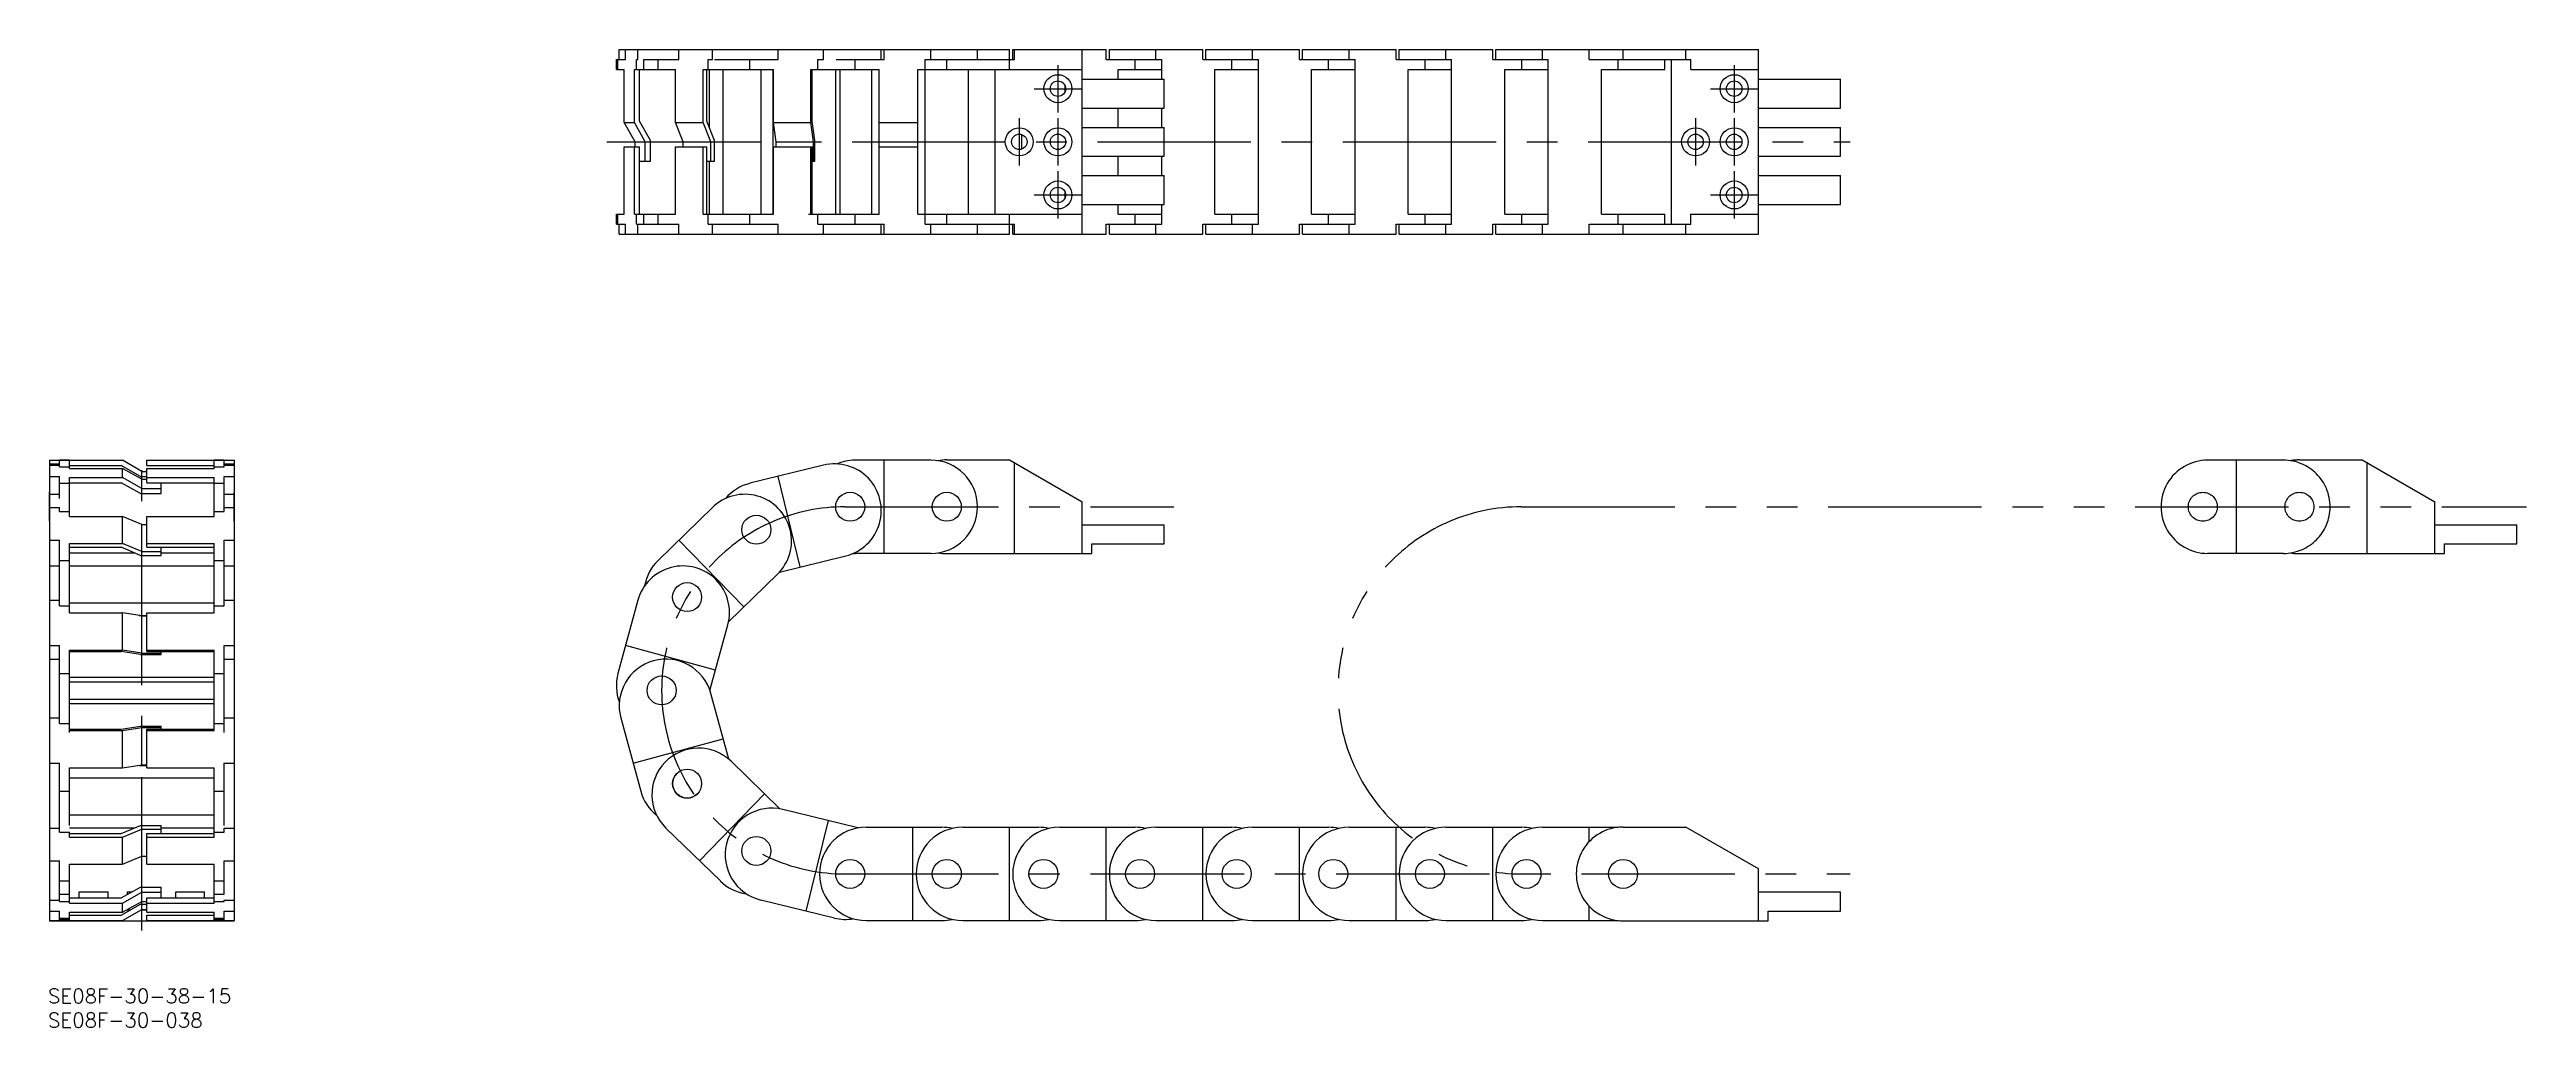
# Model space of a CAD drawing. Extents: x -38 to 475, y -22 to 180.
import ezdxf

# ---------------------------------------------------------------- set-up
doc = ezdxf.new("R2010")
doc.units = 0
doc.linetypes.add('CENTER', pattern=[50.8, 31.75, -6.35, 6.35, -6.35])
doc.linetypes.add('PHANTOM', pattern=[63.5, 31.75, -6.35, 6.35, -6.35, 6.35, -6.35])
doc.layers.get('0').update_dxf_attribs({"linetype": 'CONTINUOUS'})
doc.layers.add('CENTER', color=1, linetype='CENTER')
doc.styles.get("Standard").update_dxf_attribs({"font": 'txt.shx', "height": 3, "bigfont": 'bigfont.shx'})

msp = doc.modelspace()

# ---------------------------------------------------------------- linework, layer by layer
at = {"color": 7, "linetype": 'CONTINUOUS'}
for p, q in [((79.72, 178.3), (79.72, 180.35)), ((79.72, 180.35), (160.53, 180.35)), ((81.04, 178.3), (81.04, 180.35)), ((83.59, 178.3), (83.59, 180.35)), ((92.05, 178.3), (92.05, 180.35)), ((99, 178.3), (99, 180.35)), ((112.6, 178.3), (112.6, 180.35)), ((122.03, 178.3), (122.03, 180.35)), ((133.97, 178.3), (133.97, 180.35)), ((134.53, 178.3), (134.53, 180.35)), ((144.23, 178.3), (144.23, 180.35)), ((144.53, 180.35), (144.53, 180.36)), ((144.53, 180.36), (150.53, 180.36)), ((150.53, 180.35), (150.53, 180.36)), ((153.88, 178.3), (153.88, 180.35)), ((160.53, 176.25), (160.53, 180.35)), ((161.18, 178.3), (161.18, 180.35)), ((161.18, 180.35), (180.53, 180.35)), ((161.53, 178.3), (161.53, 180.35)), ((175.53, 142.15), (175.53, 180.35)), ((180.53, 178.3), (180.53, 180.35)), ((181.18, 178.3), (181.18, 180.35)), ((181.18, 180.35), (200.53, 180.35)), ((190.83, 178.3), (190.83, 180.35)), ((200.53, 178.3), (200.53, 180.35)), ((201.18, 178.3), (201.18, 180.35)), ((201.18, 180.35), (220.53, 180.35)), ((210.83, 178.3), (210.83, 180.35)), ((220.53, 178.3), (220.53, 180.35)), ((221.18, 178.3), (221.18, 180.35)), ((221.18, 180.35), (240.53, 180.35)), ((230.83, 178.3), (230.83, 180.35)), ((240.53, 178.3), (240.53, 180.35)), ((241.18, 178.3), (241.18, 180.35)), ((241.18, 180.35), (260.53, 180.35)), ((250.83, 178.3), (250.83, 180.35)), ((260.53, 178.3), (260.53, 180.35)), ((261.18, 178.3), (261.18, 180.35)), ((261.18, 180.35), (315.53, 180.35)), ((270.83, 178.3), (270.83, 180.35)), ((280.53, 178.3), (280.53, 180.35)), ((287.53, 178.3), (287.53, 180.35)), ((300.53, 178.3), (300.53, 180.35)), ((315.53, 142.15), (315.53, 180.35)), ((79.12, 176.25), (79.12, 178.3)), ((79.12, 178.3), (81.04, 178.3)), ((79.12, 176.25), (80.77, 176.25)), ((79.46, 176.25), (79.46, 178.3)), ((80.77, 165.25), (80.77, 176.25)), ((82.88, 165.25), (82.88, 176.25)), ((82.88, 176.25), (91.34, 176.25)), ((83.27, 176.25), (83.27, 178.3)), ((83.27, 178.3), (83.59, 178.3)), ((83.94, 165.54), (83.94, 176.25)), ((84.83, 176.25), (84.83, 178.3)), ((84.83, 178.3), (92.05, 178.3)), ((87.75, 176.25), (87.75, 178.3)), ((90.26, 176.25), (90.26, 176.25)), ((90.26, 176.25), (90.26, 176.25)), ((91.34, 165.25), (91.34, 176.25)), ((97.07, 165.25), (97.07, 176.25)), ((97.07, 176.25), (111.63, 176.25)), ((97.84, 165.54), (97.84, 176.25)), ((98.14, 176.25), (98.14, 178.3)), ((98.14, 178.3), (99, 178.3)), ((98.42, 164.09), (98.42, 176.25)), ((99.42, 178.3), (112.6, 178.3)), ((101.21, 146.25), (101.21, 176.25)), ((102.81, 176.25), (102.81, 176.25)), ((102.81, 176.25), (102.81, 176.25)), ((106.78, 176.25), (106.78, 178.3)), ((109.09, 146.25), (109.09, 176.25)), ((111.61, 146.25), (111.61, 176.25)), ((111.63, 165.25), (111.63, 176.25)), ((119.4, 165.25), (119.4, 176.25)), ((119.4, 176.25), (133.53, 176.25)), ((119.67, 165.54), (119.67, 176.25)), ((120.86, 176.25), (120.86, 178.3)), ((120.86, 178.3), (122.03, 178.3)), ((124.59, 146.25), (124.59, 176.25)), ((124.65, 178.3), (134.53, 178.3)), ((125.45, 146.25), (125.45, 176.25)), ((128.53, 176.25), (128.53, 178.3)), ((132.03, 146.25), (132.03, 176.25)), ((133.53, 146.25), (133.53, 176.25)), ((141.53, 146.25), (141.53, 176.25)), ((141.53, 176.25), (175.53, 176.25)), ((143.03, 144.2), (143.03, 178.3)), ((143.03, 178.3), (161.53, 178.3)), ((147.53, 176.25), (147.53, 178.3)), ((152.03, 146.25), (152.03, 176.25)), ((157.53, 146.25), (157.53, 176.25)), ((180.53, 178.3), (192.03, 178.3)), ((183.03, 174.25), (183.03, 176.25)), ((183.03, 176.25), (192.03, 176.25)), ((186.53, 176.25), (186.53, 178.3)), ((192.03, 174.25), (192.03, 178.3)), ((200.53, 178.3), (212.03, 178.3)), ((203.03, 146.25), (203.03, 176.25)), ((203.03, 176.25), (212.03, 176.25)), ((206.53, 176.25), (206.53, 178.3)), ((212.03, 144.2), (212.03, 178.3)), ((220.53, 178.3), (232.03, 178.3)), ((223.03, 146.25), (223.03, 176.25)), ((223.03, 176.25), (232.03, 176.25)), ((226.53, 176.25), (226.53, 178.3)), ((232.03, 144.2), (232.03, 178.3)), ((240.53, 178.3), (252.03, 178.3)), ((243.03, 146.25), (243.03, 176.25)), ((243.03, 176.25), (252.03, 176.25)), ((246.53, 176.25), (246.53, 178.3)), ((252.03, 144.2), (252.03, 178.3)), ((260.53, 178.3), (272.03, 178.3)), ((263.03, 146.25), (263.03, 176.25)), ((263.03, 176.25), (272.03, 176.25)), ((266.53, 176.25), (266.53, 178.3)), ((272.03, 144.2), (272.03, 178.3)), ((280.53, 178.3), (301.53, 178.3)), ((283.03, 146.25), (283.03, 176.25)), ((283.03, 176.25), (296.18, 176.25)), ((286.53, 176.25), (286.53, 178.3)), ((296.18, 176.25), (296.18, 178.3)), ((297.53, 144.2), (297.53, 178.3)), ((301.53, 176.25), (301.53, 178.3)), ((301.53, 176.25), (315.53, 176.25)), ((172.03, 171.69), (172.03, 172.8)), ((175.53, 174.25), (192.53, 174.25)), ((192.53, 168.25), (192.53, 174.25)), ((315.53, 174.25), (332.53, 174.25)), ((332.53, 168.25), (332.53, 174.25)), ((80.77, 165.25), (82.88, 165.25)), ((83, 161.25), (80.77, 165.25)), ((85.11, 161.25), (82.88, 165.25)), ((86.17, 161.54), (83.94, 165.54)), ((91.34, 165.25), (97.07, 165.25)), ((92.95, 161.25), (91.34, 165.25)), ((92.95, 161.25), (91.34, 165.25)), ((92.95, 161.25), (91.34, 165.25)), ((98.68, 161.25), (97.07, 165.25)), ((99.45, 161.54), (97.84, 165.54)), ((111.63, 165.25), (119.4, 165.25)), ((112.18, 161.25), (111.63, 165.25)), ((119.95, 161.25), (119.4, 165.25)), ((120.21, 161.54), (119.67, 165.54)), ((133.53, 165.25), (141.53, 165.25)), ((175.53, 168.25), (192.53, 168.25)), ((175.53, 164.25), (192.53, 164.25)), ((183.03, 164.25), (183.03, 168.25)), ((192.03, 164.25), (192.03, 168.25)), ((192.53, 158.25), (192.53, 164.25)), ((315.53, 168.25), (332.53, 168.25)), ((315.53, 164.25), (332.53, 164.25)), ((332.53, 158.25), (332.53, 164.25)), ((80.77, 146.25), (80.77, 160.25)), ((80.77, 160.25), (83.94, 160.25)), ((82.88, 146.25), (82.88, 160.25)), ((83, 160.25), (83, 161.25)), ((83, 161.25), (85.11, 161.25)), ((83, 161.25), (85.11, 161.25)), ((83.94, 146.25), (83.94, 160.25)), ((85.11, 157.25), (85.11, 161.25)), ((86.17, 157.25), (86.17, 161.54)), ((91.34, 146.25), (91.34, 160.25)), ((91.34, 160.25), (97.84, 160.25)), ((92.95, 160.25), (92.95, 161.25)), ((92.95, 161.25), (98.68, 161.25)), ((97.07, 146.25), (97.07, 160.25)), ((97.84, 146.25), (97.84, 160.25)), ((98.68, 157.25), (98.68, 161.25)), ((99.45, 157.25), (99.45, 161.54)), ((111.63, 146.25), (111.63, 160.25)), ((111.63, 160.25), (119.67, 160.25)), ((112.18, 160.25), (112.18, 161.25)), ((112.18, 161.25), (119.95, 161.25)), ((119.4, 146.25), (119.4, 160.25)), ((119.67, 146.25), (119.67, 160.25)), ((119.95, 157.25), (119.95, 161.25)), ((120.21, 157.25), (120.21, 161.54)), ((133.53, 161.25), (141.53, 161.25)), ((133.53, 160.25), (141.53, 160.25)), ((163.03, 159.73), (163.03, 162.77)), ((83.94, 157.25), (86.17, 157.25)), ((97.84, 157.25), (99.45, 157.25)), ((98.42, 146.25), (98.42, 157.25)), ((119.67, 157.25), (120.21, 157.25)), ((175.53, 158.25), (192.53, 158.25)), ((175.53, 154.25), (192.53, 154.25)), ((183.03, 154.25), (183.03, 158.25)), ((192.03, 154.25), (192.03, 158.25)), ((192.53, 148.25), (192.53, 154.25)), ((315.53, 158.25), (332.53, 158.25)), ((315.53, 154.25), (332.53, 154.25)), ((332.53, 148.25), (332.53, 154.25)), ((172.03, 149.69), (172.03, 150.8)), ((79.12, 144.2), (79.12, 146.25)), ((79.12, 146.25), (80.77, 146.25)), ((79.12, 144.2), (81.04, 144.2)), ((79.46, 144.2), (79.46, 146.25)), ((79.72, 142.15), (79.72, 144.2)), ((81.04, 142.15), (81.04, 144.2)), ((82.88, 146.25), (91.34, 146.25)), ((83.27, 144.2), (83.27, 146.25)), ((83.27, 144.2), (92.05, 144.2)), ((83.59, 142.15), (83.59, 144.2)), ((84.83, 144.2), (84.83, 146.25)), ((87.75, 144.2), (87.75, 146.25)), ((92.05, 142.15), (92.05, 144.2)), ((97.07, 146.25), (111.63, 146.25)), ((98.14, 144.2), (98.14, 146.25)), ((98.14, 144.2), (112.6, 144.2)), ((99, 142.15), (99, 144.2)), ((106.78, 144.2), (106.78, 146.25)), ((112.6, 142.15), (112.6, 144.2)), ((118.88, 146.25), (133.53, 146.25)), ((120.86, 144.2), (120.86, 146.25)), ((120.86, 144.2), (134.53, 144.2)), ((122.03, 142.15), (122.03, 144.2)), ((128.53, 144.2), (128.53, 146.25)), ((133.97, 142.15), (133.97, 144.2)), ((134.53, 142.15), (134.53, 144.2)), ((141.53, 146.25), (175.53, 146.25)), ((143.03, 144.2), (161.53, 144.2)), ((144.23, 142.15), (144.23, 144.2)), ((147.53, 144.2), (147.53, 146.25)), ((153.88, 142.15), (153.88, 144.2)), ((160.53, 142.15), (160.53, 146.25)), ((161.18, 142.15), (161.18, 144.2)), ((161.53, 142.15), (161.53, 144.2)), ((175.53, 148.25), (192.53, 148.25)), ((180.53, 142.15), (180.53, 144.2)), ((180.53, 144.2), (192.03, 144.2)), ((181.18, 142.15), (181.18, 144.2)), ((183.03, 146.25), (183.03, 148.25)), ((183.03, 146.25), (192.03, 146.25)), ((186.53, 144.2), (186.53, 146.25)), ((190.83, 142.15), (190.83, 144.2)), ((192.03, 144.2), (192.03, 148.25)), ((200.53, 142.15), (200.53, 144.2)), ((200.53, 144.2), (212.03, 144.2)), ((201.18, 142.15), (201.18, 144.2)), ((203.03, 146.25), (212.03, 146.25)), ((206.53, 144.2), (206.53, 146.25)), ((210.83, 142.15), (210.83, 144.2)), ((220.53, 142.15), (220.53, 144.2)), ((220.53, 144.2), (232.03, 144.2)), ((221.18, 142.15), (221.18, 144.2)), ((223.03, 146.25), (232.03, 146.25)), ((226.53, 144.2), (226.53, 146.25)), ((230.83, 142.15), (230.83, 144.2)), ((240.53, 142.15), (240.53, 144.2)), ((240.53, 144.2), (252.03, 144.2)), ((241.18, 142.15), (241.18, 144.2)), ((243.03, 146.25), (252.03, 146.25)), ((246.53, 144.2), (246.53, 146.25)), ((250.83, 142.15), (250.83, 144.2)), ((260.53, 142.15), (260.53, 144.2)), ((260.53, 144.2), (272.03, 144.2)), ((261.18, 142.15), (261.18, 144.2)), ((263.03, 146.25), (272.03, 146.25)), ((266.53, 144.2), (266.53, 146.25)), ((270.83, 142.15), (270.83, 144.2)), ((280.53, 142.15), (280.53, 144.2)), ((280.53, 144.2), (301.53, 144.2)), ((283.03, 146.25), (296.18, 146.25)), ((286.53, 144.2), (286.53, 146.25)), ((287.53, 142.15), (287.53, 144.2)), ((296.18, 144.2), (296.18, 146.25)), ((300.53, 142.15), (300.53, 144.2)), ((301.53, 144.2), (301.53, 146.25)), ((301.53, 146.25), (315.53, 146.25)), ((315.53, 148.25), (332.53, 148.25)), ((79.72, 142.15), (160.53, 142.15)), ((161.18, 142.15), (180.53, 142.15)), ((181.18, 142.15), (200.53, 142.15)), ((201.18, 142.15), (220.53, 142.15)), ((221.18, 142.15), (240.53, 142.15)), ((241.18, 142.15), (260.53, 142.15)), ((261.18, 142.15), (315.53, 142.15)), ((-38.2, 95.35), (-23.1, 95.35)), ((-38.2, 95.35), (-38.2, 0)), ((-38.2, 94.57), (-36.15, 94.57)), ((-38.2, 94.29), (-36.15, 94.29)), ((-36.15, 94), (-36.15, 95.4)), ((-36.15, 95.4), (-34.1, 95.4)), ((-36.15, 94), (-34.1, 94)), ((-34.1, 93.65), (-34.1, 95.4)), ((-34.1, 94.25), (-23.39, 94.25)), ((-34.1, 93.65), (-23.1, 93.65)), ((-19.39, 91.94), (-23.39, 94.25)), ((-19.1, 93.04), (-23.1, 95.35)), ((-23.1, 91.74), (-23.1, 93.65)), ((-19.1, 91.4), (-23.1, 93.65)), ((-19.1, 93.04), (-18.1, 93.04)), ((-18.1, 94.25), (-18.1, 95.35)), ((-18.1, 95.35), (0, 95.35)), ((-18.1, 94.25), (-4.1, 94.25)), ((-18.1, 90.68), (-18.1, 93.65)), ((-18.1, 93.65), (-4.1, 93.65)), ((-4.1, 93.65), (-4.1, 95.4)), ((-4.1, 95.4), (-2.05, 95.4)), ((-4.1, 94), (-2.05, 94)), ((-2.05, 94), (-2.05, 95.4)), ((-2.05, 94.57), (0, 94.57)), ((-2.05, 94.29), (0, 94.29)), ((0, 95.35), (0, 0)), ((122.03, 94.29), (106.78, 90.56)), ((144.23, 95.35), (128.53, 95.35)), ((134.53, 76.05), (134.53, 95.35)), ((147.53, 95.4), (160.53, 95.4)), ((160.53, 95.4), (175.53, 86.74)), ((161.53, 76), (161.53, 94.82)), ((-38.21, 85.7), (-38.21, 88.7)), ((-38.21, 88.7), (-38.2, 88.7)), ((-38.2, 91.98), (-36.15, 91.98)), ((-38.2, 88.29), (-38.2, 88.7)), ((-38.2, 85.56), (-38.2, 88.29)), ((-38.2, 85.56), (-38.2, 88.29)), ((-38.2, 88.29), (-36.15, 88.29)), ((-36.15, 87.39), (-36.15, 91.98)), ((-36.15, 90.56), (-34.1, 90.56)), ((-34.1, 83.68), (-34.1, 91.74)), ((-34.1, 91.74), (-23.1, 91.74)), ((-34.1, 90.68), (-23.39, 90.68)), ((-19.39, 88.43), (-23.39, 90.68)), ((-19.1, 89.5), (-23.1, 91.74)), ((-19.39, 91.94), (-18.1, 91.94)), ((-19.39, 88.43), (-15.1, 88.43)), ((-19.1, 89.5), (-19.1, 91.4)), ((-19.1, 89.5), (-19.1, 91.4)), ((-19.1, 91.4), (-18.1, 91.4)), ((-19.1, 89.5), (-15.1, 89.5)), ((-18.1, 91.74), (-4.1, 91.74)), ((-18.1, 90.68), (-4.1, 90.68)), ((-15.1, 88.43), (-15.1, 90.68)), ((-4.1, 83.68), (-4.1, 91.74)), ((-4.1, 90.56), (-2.05, 90.56)), ((-4.1, 90.56), (-2.05, 90.56)), ((-2.05, 84.72), (-2.05, 91.98)), ((-2.05, 91.98), (0, 91.98)), ((-2.05, 91.98), (0, 91.98)), ((-2.05, 88.29), (0, 88.29)), ((-2.05, 88.29), (0, 88.29)), ((0, 88.7), (0.01, 88.7)), ((0.01, 85.7), (0.01, 88.7)), ((117.19, 73.24), (112.6, 91.98)), ((-38.21, 82.7), (-38.21, 85.7)), ((-38.21, 82.7), (-38.2, 82.7)), ((-38.2, 85.56), (-36.15, 85.56)), ((-36.15, 84.72), (-36.15, 85.56)), ((-36.15, 84.72), (-34.1, 84.72)), ((-34.1, 83.68), (-23.1, 83.68)), ((-34.1, 83.68), (-23.1, 83.68)), ((-23.1, 78.1), (-23.1, 83.68)), ((-19.1, 82.02), (-23.1, 83.68)), ((-18.1, 77.31), (-18.1, 83.68)), ((-18.1, 83.68), (-4.1, 83.68)), ((-18.1, 83.68), (-4.1, 83.68)), ((-4.1, 84.72), (-2.05, 84.72)), ((-4.1, 84.72), (-2.05, 84.72)), ((-2.05, 85.56), (0, 85.56)), ((-2.05, 85.56), (0, 85.56)), ((0, 82.7), (0.01, 82.7)), ((0.01, 82.7), (0.01, 85.7)), ((99, 85.56), (87.75, 74.61)), ((175.53, 76), (175.53, 86.74)), ((-38.2, 78.79), (-36.15, 78.79)), ((-36.15, 65.19), (-36.15, 78.79)), ((-34.1, 63.75), (-34.1, 78.1)), ((-34.1, 78.1), (-23.1, 78.1)), ((-34.1, 77.31), (-23.39, 77.31)), ((-19.39, 75.65), (-23.39, 77.31)), ((-19.1, 76.44), (-23.1, 78.1)), ((-19.1, 76.44), (-19.1, 82.02)), ((-19.1, 82.02), (-18.1, 82.02)), ((-19.1, 82.02), (-18.1, 82.02)), ((-18.1, 78.1), (-4.1, 78.1)), ((-18.1, 77.31), (-4.1, 77.31)), ((-15.1, 75.65), (-15.1, 77.31)), ((-4.1, 63.75), (-4.1, 78.1)), ((-2.05, 65.19), (-2.05, 78.79)), ((-2.05, 78.79), (0, 78.79)), ((105.52, 64.96), (92.05, 78.79)), ((175.53, 82), (192.53, 82)), ((177.53, 76), (177.53, 78)), ((177.53, 78), (192.53, 78)), ((192.53, 78), (192.53, 82)), ((-38.2, 73.46), (-36.15, 73.46)), ((-36.15, 74.61), (-34.1, 74.61)), ((-34.1, 76.14), (-20.57, 76.14)), ((-34.1, 73.47), (-4.1, 73.47)), ((-19.39, 75.65), (-15.1, 75.65)), ((-19.1, 76.44), (-15.1, 76.44)), ((-15.1, 76.14), (-4.1, 76.14)), ((-4.1, 74.61), (-2.05, 74.61)), ((-2.05, 73.46), (0, 73.46)), ((112.91, 72.19), (126.62, 75.54)), ((144.23, 76.05), (128.53, 76.05)), ((147.53, 76), (177.53, 76)), ((102.36, 61.89), (112.47, 71.73)), ((-38.2, 66.35), (-36.15, 66.35)), ((-36.15, 65.19), (-34.1, 65.19)), ((-34.1, 65.8), (-4.1, 65.8)), ((-34.1, 63.75), (-23.1, 63.75)), ((-23.1, 56.03), (-23.1, 63.75)), ((-19.1, 63.14), (-23.1, 63.75)), ((-19.63, 63.22), (-18.1, 63.22)), ((-19.1, 55.42), (-19.1, 63.14)), ((-19.1, 63.14), (-18.1, 63.14)), ((-18.1, 55.74), (-18.1, 63.75)), ((-18.1, 63.75), (-4.1, 63.75)), ((-4.1, 65.19), (-2.05, 65.19)), ((-2.05, 66.35), (0, 66.35)), ((83.59, 66.35), (79.46, 51.2)), ((-38.2, 56.99), (-36.15, 56.99)), ((-36.15, 40.82), (-36.15, 56.99)), ((-2.05, 39.01), (-2.05, 56.99)), ((-2.05, 56.99), (0, 56.99)), ((99.66, 51.91), (81.04, 56.99)), ((98.5, 47.66), (102.21, 61.27)), ((-38.2, 54.17), (-36.15, 54.17)), ((-34.1, 39.01), (-34.1, 56.03)), ((-34.1, 56.03), (-23.1, 56.03)), ((-34.1, 55.74), (-23.39, 55.74)), ((-19.39, 55.13), (-23.39, 55.74)), ((-19.1, 55.42), (-23.1, 56.03)), ((-19.39, 55.13), (-15.1, 55.13)), ((-19.1, 55.42), (-15.1, 55.42)), ((-18.1, 56.03), (-4.1, 56.03)), ((-18.1, 55.74), (-4.1, 55.74)), ((-15.1, 55.13), (-15.1, 55.74)), ((-4.1, 39.37), (-4.1, 56.03)), ((-2.05, 54.17), (0, 54.17)), ((-36.15, 51.2), (-34.1, 51.2)), ((-34.1, 50.45), (-4.1, 50.45)), ((-34.1, 49.5), (-4.1, 49.5)), ((-4.1, 51.2), (-2.05, 51.2)), ((102.4, 33.44), (98.68, 47.06)), ((-38.2, 41.98), (-36.15, 41.98)), ((-34.1, 45.9), (-4.1, 45.9)), ((-34.1, 44.95), (-4.1, 44.95)), ((-2.05, 41.98), (0, 41.98)), ((80.06, 41.98), (84.2, 26.83)), ((-36.15, 40.82), (-34.1, 40.82)), ((-34.1, 39.66), (-23.39, 39.66)), ((-34.1, 39.37), (-23.1, 39.37)), ((-23.39, 39.66), (-19.39, 40.27)), ((-23.1, 39.37), (-19.1, 39.98)), ((-23.1, 31.65), (-23.1, 39.37)), ((-19.39, 40.27), (-15.1, 40.27)), ((-19.1, 32.26), (-19.1, 39.98)), ((-19.1, 39.98), (-15.1, 39.98)), ((-18.1, 31.65), (-18.1, 39.66)), ((-18.1, 39.66), (-4.1, 39.66)), ((-18.1, 39.37), (-4.1, 39.37)), ((-15.1, 39.66), (-15.1, 40.27)), ((-4.1, 40.82), (-2.05, 40.82)), ((82.62, 32.62), (101.24, 37.7)), ((-38.2, 32.62), (-36.15, 32.62)), ((-36.15, 18.35), (-36.15, 32.62)), ((-34.1, 19.72), (-34.1, 31.65)), ((-34.1, 31.65), (-23.1, 31.65)), ((-23.1, 31.65), (-19.1, 32.26)), ((-19.63, 32.18), (-18.1, 32.18)), ((-19.1, 32.26), (-18.1, 32.26)), ((-18.1, 31.65), (-4.1, 31.65)), ((-4.1, 17.3), (-4.1, 31.65)), ((-2.05, 19.72), (-2.05, 32.62)), ((-2.05, 32.62), (0, 32.62)), ((-2.05, 32.62), (0, 32.62)), ((102.86, 33.02), (112.98, 23.17)), ((-36.15, 26.83), (-34.1, 26.83)), ((-34.1, 29.6), (-4.1, 29.6)), ((-4.1, 26.83), (-2.05, 26.83)), ((-4.1, 26.83), (-2.05, 26.83)), ((96.35, 12.42), (109.81, 26.25)), ((-34.1, 21.93), (-4.1, 21.93)), ((128.85, 19.31), (113.6, 23.04)), ((118.43, 1.99), (123.02, 20.74)), ((-38.2, 19.19), (-36.15, 19.19)), ((-36.15, 18.35), (-34.1, 18.35)), ((-34.1, 19.26), (-20.57, 19.26)), ((-34.1, 17.3), (-34.1, 18.35)), ((-34.1, 18.09), (-23.39, 18.09)), ((-34.1, 17.3), (-23.1, 17.3)), ((-23.39, 18.09), (-19.39, 19.75)), ((-23.1, 17.3), (-19.1, 18.96)), ((-23.1, 11.72), (-23.1, 17.3)), ((-19.39, 19.75), (-15.1, 19.75)), ((-19.1, 13.38), (-19.1, 18.96)), ((-19.1, 13.38), (-19.1, 18.96)), ((-19.1, 18.96), (-15.1, 18.96)), ((-18.1, 11.72), (-18.1, 18.09)), ((-18.1, 18.09), (-4.1, 18.09)), ((-18.1, 17.3), (-4.1, 17.3)), ((-15.1, 18.09), (-15.1, 19.75)), ((-15.1, 19.26), (-4.1, 19.26)), ((-4.1, 18.35), (-2.05, 18.35)), ((-4.1, 18.35), (-2.05, 18.35)), ((-2.05, 18.35), (-2.05, 19.19)), ((-2.05, 19.19), (0, 19.19)), ((89.4, 19.19), (100.65, 8.24)), ((130.83, 19.35), (146.53, 19.35)), ((140.53, 0.05), (140.53, 19.35)), ((150.83, 19.35), (166.53, 19.35)), ((160.53, 0.05), (160.53, 19.35)), ((170.83, 19.35), (186.53, 19.35)), ((180.53, 0.05), (180.53, 19.35)), ((190.83, 19.35), (206.53, 19.35)), ((200.53, 0.05), (200.53, 19.35)), ((210.83, 19.35), (226.53, 19.35)), ((220.53, 0.05), (220.53, 19.35)), ((230.83, 19.35), (246.53, 19.35)), ((240.53, 0.05), (240.53, 19.35)), ((250.83, 19.35), (266.53, 19.35)), ((260.53, 0.05), (260.53, 19.35)), ((270.83, 19.35), (286.53, 19.35)), ((280.53, 16.41), (280.53, 19.35)), ((287.53, 19.4), (300.53, 19.4)), ((315.53, 10.74), (300.53, 19.4)), ((-38.2, 12.42), (-36.15, 12.42)), ((-36.15, 4.01), (-36.15, 12.42)), ((-34.1, 3.66), (-34.1, 11.72)), ((-34.1, 11.72), (-23.1, 11.72)), ((-23.1, 11.72), (-19.1, 13.38)), ((-19.1, 13.38), (-18.1, 13.38)), ((-18.1, 11.72), (-4.1, 11.72)), ((-4.1, 3.66), (-4.1, 11.72)), ((-2.05, 5.5), (-2.05, 12.42)), ((-2.05, 12.42), (0, 12.42)), ((315.53, 0), (315.53, 10.74)), ((-36.15, 8.24), (-34.1, 8.24)), ((-36.15, 5.5), (-34.1, 5.5)), ((-32.1, 4.72), (-32.1, 6)), ((-32.1, 6), (-26.1, 6)), ((-26.1, 4.72), (-26.1, 6)), ((-23.39, 4.72), (-19.39, 6.97)), ((-23.1, 3.66), (-19.1, 5.9)), ((-22.1, 5.45), (-22.1, 6)), ((-22.1, 6), (-21.12, 6)), ((-19.39, 6.97), (-15.1, 6.97)), ((-19.1, 4), (-19.1, 5.9)), ((-19.1, 5.9), (-15.1, 5.9)), ((-15.1, 4.72), (-15.1, 6.97)), ((-12.1, 4.72), (-12.1, 6)), ((-12.1, 6), (-6.1, 6)), ((-6.1, 4.72), (-6.1, 6)), ((-4.1, 8.24), (-2.05, 8.24)), ((-4.1, 5.5), (-2.05, 5.5)), ((315.53, 6), (332.53, 6)), ((332.53, 2), (332.53, 6)), ((-38.2, 4.3), (-36.15, 4.3)), ((-38.2, 1.99), (-36.15, 1.99)), ((-38.2, 0.05), (-23.1, 0.05)), ((-38.2, 0), (0, 0)), ((-36.15, 4.01), (-34.1, 4.01)), ((-36.15, 0), (-36.15, 1.99)), ((-36.15, 0.56), (-34.1, 0.56)), ((-36.15, 0.29), (-34.1, 0.29)), ((-34.1, 4.72), (-23.39, 4.72)), ((-34.1, 3.66), (-23.1, 3.66)), ((-34.1, 0.05), (-34.1, 1.75)), ((-34.1, 1.75), (-23.1, 1.75)), ((-34.1, 1.15), (-23.39, 1.15)), ((-23.39, 1.15), (-19.39, 3.46)), ((-23.1, 1.75), (-19.1, 4)), ((-23.1, 1.75), (-23.1, 3.66)), ((-23.1, 0.05), (-19.1, 2.36)), ((-22.12, 2.3), (-21.4, 2.3)), ((-19.39, 3.46), (-18.1, 3.46)), ((-19.2, 2.3), (-18.1, 2.3)), ((-19.1, 4), (-18.1, 4)), ((-19.1, 2.36), (-18.1, 2.36)), ((-18.1, 1.75), (-18.1, 4.72)), ((-18.1, 4.72), (-4.1, 4.72)), ((-18.1, 3.66), (-4.1, 3.66)), ((-18.1, 1.75), (-4.1, 1.75)), ((-18.1, 0.05), (-18.1, 1.15)), ((-18.1, 1.15), (-4.1, 1.15)), ((-18.1, 0.05), (0, 0.05)), ((-4.1, 4.01), (-2.05, 4.01)), ((-4.1, 0.05), (-4.1, 1.75)), ((-4.1, 0.56), (-2.05, 0.56)), ((-4.1, 0.29), (-2.05, 0.29)), ((-2.05, 4.01), (-2.05, 4.3)), ((-2.05, 4.3), (0, 4.3)), ((-2.05, 0), (-2.05, 1.99)), ((-2.05, 1.99), (0, 1.99)), ((124.26, 0.56), (109.01, 4.3)), ((130.83, 0.05), (146.53, 0.05)), ((150.83, 0.05), (166.53, 0.05)), ((170.83, 0.05), (186.53, 0.05)), ((190.83, 0.05), (206.53, 0.05)), ((210.83, 0.05), (226.53, 0.05)), ((230.83, 0.05), (246.53, 0.05)), ((250.83, 0.05), (266.53, 0.05)), ((270.83, 0.05), (286.53, 0.05)), ((280.53, 0.05), (280.53, 2.99)), ((287.53, 0), (317.53, 0)), ((317.53, 0), (317.53, 2)), ((317.53, 2), (332.53, 2))]:
    msp.add_line(p, q, dxfattribs=at)
at = {"color": 3, "linetype": 'PHANTOM'}
for p, q in [((424.23, 95.35), (408.53, 95.35)), ((414.53, 76.05), (414.53, 95.35)), ((427.53, 95.4), (440.53, 95.4)), ((440.53, 95.4), (455.53, 86.74)), ((441.53, 76), (441.53, 94.82)), ((266.5, 85.7), (474.53, 85.7)), ((455.53, 76), (455.53, 86.74)), ((455.53, 82), (472.53, 82)), ((457.53, 76), (457.53, 78)), ((457.53, 78), (472.53, 78)), ((472.53, 78), (472.53, 82)), ((424.23, 76.05), (408.52, 76.05)), ((427.53, 76), (457.53, 76))]:
    msp.add_line(p, q, dxfattribs=at)
at = {"color": 7, "linetype": 'CONTINUOUS'}
for centre, radius in [((170.53, 172.25), 2.9), ((310.53, 172.25), 2.9), ((170.53, 172.25), 1.6), ((310.53, 172.25), 1.6), ((162.53, 161.25), 2.9), ((170.53, 161.25), 2.9), ((302.53, 161.25), 2.9), ((310.53, 161.25), 2.9), ((162.53, 161.25), 1.6), ((170.53, 161.25), 1.6), ((302.53, 161.25), 1.6), ((310.53, 161.25), 1.6), ((170.53, 150.25), 2.9), ((170.53, 150.25), 1.6), ((310.53, 150.25), 2.9), ((310.53, 150.25), 1.6), ((127.53, 85.7), 3), ((147.53, 85.7), 3), ((108.1, 80.95), 3), ((93.77, 67), 3), ((88.5, 47.7), 3), ((93.77, 28.4), 3), ((108.1, 14.45), 3), ((127.53, 9.7), 3), ((147.53, 9.7), 3), ((167.53, 9.7), 3), ((187.53, 9.7), 3), ((207.53, 9.7), 3), ((227.53, 9.7), 3), ((247.53, 9.7), 3), ((267.53, 9.7), 3), ((287.53, 9.7), 3)]:
    msp.add_circle(centre, radius, dxfattribs=at)
at = {"color": 3, "linetype": 'PHANTOM'}
for centre in [(407.53, 85.7), (427.53, 85.7)]:
    msp.add_circle(centre, 3, dxfattribs=at)
at = {"color": 7, "linetype": 'CONTINUOUS'}
for centre, radius, start, end in [((124.32, 84.92), 9.65, 283.7531, 103.7532), ((128.53, 85.7), 9.65, 90, 113.3736), ((144.23, 85.7), 9.65, 270, 90), ((147.53, 85.7), 9.7, 89.9997, 100.6736), ((105.73, 78.64), 9.65, 314.2274, 134.2274), ((109.07, 81.18), 9.65, 103.7531, 139.8265), ((92.9, 63.81), 9.65, 344.7425, 164.7425), ((94.48, 67.69), 9.65, 134.2274, 170.3318), ((128.53, 85.7), 9.65, 267.7611, 270), ((147.53, 85.7), 9.7, 259.3264, 270.0003), ((89.37, 44.52), 9.65, 15.2575, 195.2575), ((88.77, 48.66), 9.65, 164.7425, 200.8468), ((96.13, 26.1), 9.65, 45.7726, 225.7725), ((93.5, 29.37), 9.65, 195.2575, 231.3619), ((93.77, 28.4), 3, 135.7726, 315.7726), ((111.31, 13.67), 9.65, 76.2469, 256.2468), ((130.83, 9.7), 9.65, 90, 270), ((126.55, 9.94), 9.65, 74.008, 76.2469), ((150.83, 9.7), 9.65, 90, 270), ((146.53, 9.7), 9.65, 77.1266, 90), ((170.83, 9.7), 9.65, 90, 270), ((166.53, 9.7), 9.65, 77.1266, 90), ((190.83, 9.7), 9.65, 90, 270), ((186.53, 9.7), 9.65, 77.1266, 90), ((210.83, 9.7), 9.65, 90, 270), ((206.53, 9.7), 9.65, 77.1266, 90), ((230.83, 9.7), 9.65, 90, 270), ((226.53, 9.7), 9.65, 77.1266, 90), ((250.83, 9.7), 9.65, 90, 270), ((246.53, 9.7), 9.65, 77.1266, 90), ((270.83, 9.7), 9.65, 90, 270), ((266.53, 9.7), 9.65, 77.1266, 90), ((287.53, 9.7), 9.7, 89.9997, 270.0003), ((286.53, 9.7), 9.65, 89.9038, 90), ((107.38, 15.15), 9.65, 225.7726, 261.8459), ((126.55, 9.94), 9.65, 256.2469, 279.6206), ((146.53, 9.7), 9.65, 270, 282.8735), ((166.53, 9.7), 9.65, 270, 282.8734), ((186.53, 9.7), 9.65, 270, 282.8734), ((206.53, 9.7), 9.65, 270, 282.8734), ((226.53, 9.7), 9.65, 270, 282.8735), ((246.53, 9.7), 9.65, 270, 282.8735), ((266.53, 9.7), 9.65, 270, 282.8734), ((286.53, 9.7), 9.65, 270, 270.0963)]:
    msp.add_arc(centre, radius, start, end, dxfattribs=at)
at = {"color": 3, "linetype": 'PHANTOM'}
for centre, radius, start, end in [((408.53, 85.7), 9.65, 90, 270.022), ((424.23, 85.7), 9.65, 270, 90), ((427.53, 85.7), 9.7, 89.9997, 100.6736), ((266.5, 47.7), 38, 90, 270), ((427.53, 85.7), 9.7, 259.3264, 270.0003)]:
    msp.add_arc(centre, radius, start, end, dxfattribs=at)
at = {"layer": 'CENTER', "color": 1, "linetype": 'CENTER'}
for p, q in [((170.53, 177.15), (170.53, 167.35)), ((310.53, 177.15), (310.53, 167.35)), ((165.63, 172.25), (175.43, 172.25)), ((305.63, 172.25), (315.43, 172.25)), ((162.53, 166.15), (162.53, 156.35)), ((170.53, 166.15), (170.53, 156.35)), ((302.53, 166.15), (302.53, 156.35)), ((310.53, 166.15), (310.53, 156.35)), ((77.12, 161.25), (334.53, 161.25)), ((170.53, 155.15), (170.53, 145.35)), ((310.53, 155.15), (310.53, 145.35)), ((165.63, 150.25), (175.43, 150.25)), ((305.63, 150.25), (315.43, 150.25)), ((-19.1, -2), (-19.1, 97.4)), ((126.5, 85.7), (194.53, 85.7)), ((126.5, 9.7), (334.53, 9.7))]:
    msp.add_line(p, q, dxfattribs=at)
msp.add_arc((126.5, 47.7), 38, 90, 270, dxfattribs=at)

# ---------------------------------------------------------------- texts
at = {"color": 7, "linetype": 'CONTINUOUS'}
for s, p in [('SE08F-30-38-15', (-38.53, -17.08)), ('SE08F-30-038', (-38.53, -22.08))]:
    msp.add_text(s, height=3, dxfattribs=at).set_placement(p)

doc.saveas('drawing.dxf')
